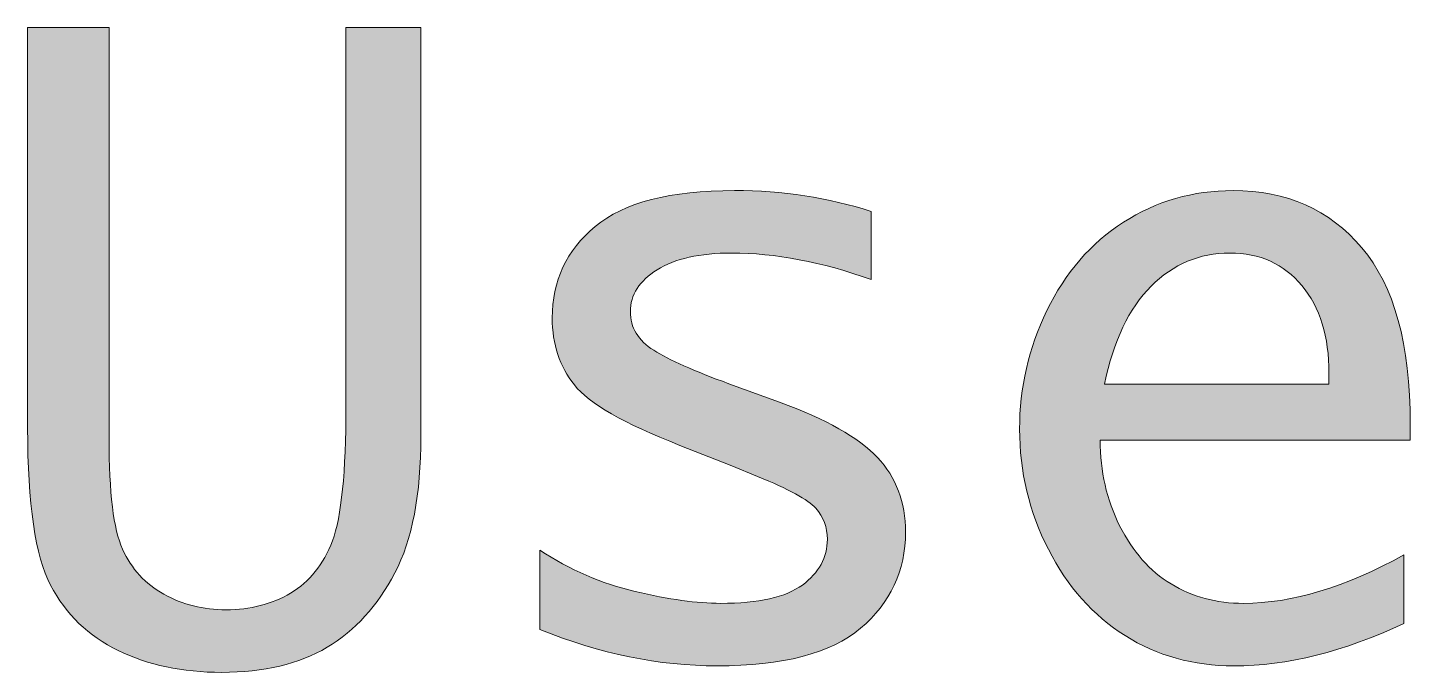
# Model space of a CAD drawing. Header units: inches. Extents: x 44 to 895, y -554 to -47.
# Drawn here: x 133.39 to 154.57, y -57.25 to -47.38 of the extents above; entities that cross this region are included whole.
import ezdxf

# ---------------------------------------------------------------- set-up
doc = ezdxf.new("R2010")
doc.units = ezdxf.units.IN
doc.header["$MEASUREMENT"] = 0
doc.layers.add('Layer 1', color=7, linetype='Continuous')

# ---------------------------------------------------------------- blocks, each defined once
blk = doc.blocks.new('block 12')
at = {"layer": 'Layer 1', "true_color": 0x231f20}
h = blk.add_hatch(color=179, dxfattribs=at)
h.dxf.hatch_style = 2
edge = h.paths.add_edge_path()
edge.add_spline(control_points=[(133.39, -47.384), (133.39, -47.384), (134.637, -47.384), (134.637, -47.384), (134.637, -47.384), (134.637, -53.673), (134.637, -53.673), (134.637, -54.5), (134.706, -55.065), (134.843, -55.367), (134.981, -55.67), (135.193, -55.9), (135.478, -56.058), (135.763, -56.217), (136.081, -56.296), (136.43, -56.296), (136.8, -56.296), (137.129, -56.211), (137.419, -56.04), (137.708, -55.869), (137.922, -55.602), (138.059, -55.238), (138.197, -54.873), (138.266, -54.189), (138.266, -53.186), (138.266, -53.186), (138.266, -47.384), (138.266, -47.384), (138.266, -47.384), (139.414, -47.384), (139.414, -47.384), (139.414, -47.384), (139.414, -53.636), (139.414, -53.636), (139.414, -54.529), (139.281, -55.227), (139.016, -55.731), (138.751, -56.235), (138.405, -56.615), (137.977, -56.87), (137.55, -57.125), (137.011, -57.253), (136.362, -57.253), (135.762, -57.253), (135.234, -57.142), (134.777, -56.919), (134.321, -56.697), (133.976, -56.364), (133.742, -55.92), (133.507, -55.475), (133.39, -54.673), (133.39, -53.513), (133.39, -53.513), (133.39, -47.384), (133.39, -47.384)], knot_values=[0, 0, 0, 0, 1, 1, 1, 2, 2, 2, 3, 3, 3, 4, 4, 4, 5, 5, 5, 6, 6, 6, 7, 7, 7, 8, 8, 8, 9, 9, 9, 10, 10, 10, 11, 11, 11, 12, 12, 12, 13, 13, 13, 14, 14, 14, 15, 15, 15, 16, 16, 16, 17, 17, 17, 18, 18, 18, 18], degree=3, periodic=1)
h = blk.add_hatch(color=179, dxfattribs=at)
h.dxf.hatch_style = 2
edge = h.paths.add_edge_path()
edge.add_spline(control_points=[(141.234, -56.598), (141.234, -56.598), (141.234, -55.383), (141.234, -55.383), (141.695, -55.683), (142.183, -55.894), (142.697, -56.015), (143.211, -56.137), (143.648, -56.197), (144.006, -56.197), (144.586, -56.197), (145.003, -56.104), (145.258, -55.916), (145.513, -55.729), (145.641, -55.496), (145.641, -55.216), (145.641, -55.031), (145.581, -54.873), (145.462, -54.741), (145.343, -54.609), (145.046, -54.447), (144.573, -54.253), (144.573, -54.253), (144.178, -54.093), (144.178, -54.093), (144.178, -54.093), (143.382, -53.778), (143.382, -53.778), (142.526, -53.445), (141.987, -53.136), (141.765, -52.852), (141.539, -52.573), (141.426, -52.231), (141.426, -51.828), (141.426, -51.26), (141.645, -50.793), (142.084, -50.427), (142.523, -50.061), (143.234, -49.878), (144.219, -49.878), (144.956, -49.878), (145.655, -49.985), (146.314, -50.198), (146.314, -50.198), (146.314, -51.241), (146.314, -51.241), (145.555, -50.97), (144.842, -50.834), (144.175, -50.834), (143.688, -50.834), (143.308, -50.92), (143.034, -51.09), (142.76, -51.261), (142.623, -51.474), (142.623, -51.729), (142.623, -51.976), (142.742, -52.173), (142.981, -52.322), (143.216, -52.47), (143.598, -52.64), (144.13, -52.834), (144.13, -52.834), (144.908, -53.118), (144.908, -53.118), (145.621, -53.377), (146.121, -53.659), (146.408, -53.963), (146.695, -54.268), (146.838, -54.648), (146.838, -55.105), (146.838, -55.702), (146.609, -56.192), (146.15, -56.577), (145.691, -56.962), (144.958, -57.154), (143.95, -57.154), (143.069, -57.154), (142.164, -56.969), (141.234, -56.598)], knot_values=[0, 0, 0, 0, 1, 1, 1, 2, 2, 2, 3, 3, 3, 4, 4, 4, 5, 5, 5, 6, 6, 6, 7, 7, 7, 8, 8, 8, 9, 9, 9, 10, 10, 10, 11, 11, 11, 12, 12, 12, 13, 13, 13, 14, 14, 14, 15, 15, 15, 16, 16, 16, 17, 17, 17, 18, 18, 18, 19, 19, 19, 20, 20, 20, 21, 21, 21, 22, 22, 22, 23, 23, 23, 24, 24, 24, 25, 25, 25, 26, 26, 26, 26], degree=3, periodic=1)
h = blk.add_hatch(color=179, dxfattribs=at)
h.dxf.hatch_style = 2
edge = h.paths.add_edge_path()
edge.add_spline(control_points=[(154.473, -56.504), (153.555, -56.937), (152.687, -57.154), (151.868, -57.154), (151.247, -57.154), (150.691, -57), (150.202, -56.691), (149.712, -56.383), (149.32, -55.942), (149.026, -55.369), (148.732, -54.795), (148.585, -54.182), (148.585, -53.528), (148.585, -52.899), (148.725, -52.295), (149.005, -51.715), (149.284, -51.136), (149.675, -50.684), (150.177, -50.362), (150.679, -50.039), (151.239, -49.878), (151.856, -49.878), (152.675, -49.878), (153.332, -50.169), (153.828, -50.753), (154.323, -51.336), (154.571, -52.236), (154.571, -53.451), (154.571, -53.451), (154.571, -53.698), (154.571, -53.698), (154.571, -53.698), (149.819, -53.698), (149.819, -53.698), (149.819, -54.176), (149.919, -54.614), (150.118, -55.009), (150.318, -55.405), (150.58, -55.702), (150.905, -55.9), (151.23, -56.098), (151.601, -56.197), (152.016, -56.197), (152.757, -56.197), (153.576, -55.95), (154.473, -55.455), (154.473, -55.455), (154.473, -56.504), (154.473, -56.504)], knot_values=[0, 0, 0, 0, 1, 1, 1, 2, 2, 2, 3, 3, 3, 4, 4, 4, 5, 5, 5, 6, 6, 6, 7, 7, 7, 8, 8, 8, 9, 9, 9, 10, 10, 10, 11, 11, 11, 12, 12, 12, 13, 13, 13, 14, 14, 14, 15, 15, 15, 16, 16, 16, 16], degree=3, periodic=1)
edge = h.paths.add_edge_path()
edge.add_spline(control_points=[(149.887, -52.84), (149.887, -52.84), (153.325, -52.84), (153.325, -52.84), (153.325, -52.84), (153.325, -52.674), (153.325, -52.674), (153.325, -52.112), (153.187, -51.665), (152.911, -51.333), (152.635, -51), (152.267, -50.834), (151.806, -50.834), (151.341, -50.834), (150.939, -51.003), (150.6, -51.342), (150.26, -51.68), (150.023, -52.18), (149.887, -52.84)], knot_values=[0, 0, 0, 0, 1, 1, 1, 2, 2, 2, 3, 3, 3, 4, 4, 4, 5, 5, 5, 6, 6, 6, 6], degree=3, periodic=1)
at = {"layer": 'Layer 1', "lineweight": 0}
for points, knots in [([(133.39, -47.384), (133.39, -47.384), (134.637, -47.384), (134.637, -47.384), (134.637, -47.384), (134.637, -53.673), (134.637, -53.673), (134.637, -54.5), (134.706, -55.065), (134.843, -55.367), (134.981, -55.67), (135.193, -55.9), (135.478, -56.058), (135.763, -56.217), (136.081, -56.296), (136.43, -56.296), (136.8, -56.296), (137.129, -56.211), (137.419, -56.04), (137.708, -55.869), (137.922, -55.602), (138.059, -55.238), (138.197, -54.873), (138.266, -54.189), (138.266, -53.186), (138.266, -53.186), (138.266, -47.384), (138.266, -47.384), (138.266, -47.384), (139.414, -47.384), (139.414, -47.384), (139.414, -47.384), (139.414, -53.636), (139.414, -53.636), (139.414, -54.529), (139.281, -55.227), (139.016, -55.731), (138.751, -56.235), (138.405, -56.615), (137.977, -56.87), (137.55, -57.125), (137.011, -57.253), (136.362, -57.253), (135.762, -57.253), (135.234, -57.142), (134.777, -56.919), (134.321, -56.697), (133.976, -56.364), (133.742, -55.92), (133.507, -55.475), (133.39, -54.673), (133.39, -53.513), (133.39, -53.513), (133.39, -47.384), (133.39, -47.384)], [0, 0, 0, 0, 1, 1, 1, 2, 2, 2, 3, 3, 3, 4, 4, 4, 5, 5, 5, 6, 6, 6, 7, 7, 7, 8, 8, 8, 9, 9, 9, 10, 10, 10, 11, 11, 11, 12, 12, 12, 13, 13, 13, 14, 14, 14, 15, 15, 15, 16, 16, 16, 17, 17, 17, 18, 18, 18, 18]), ([(141.234, -56.598), (141.234, -56.598), (141.234, -55.383), (141.234, -55.383), (141.695, -55.683), (142.183, -55.894), (142.697, -56.015), (143.211, -56.137), (143.648, -56.197), (144.006, -56.197), (144.586, -56.197), (145.003, -56.104), (145.258, -55.916), (145.513, -55.729), (145.641, -55.496), (145.641, -55.216), (145.641, -55.031), (145.581, -54.873), (145.462, -54.741), (145.343, -54.609), (145.046, -54.447), (144.573, -54.253), (144.573, -54.253), (144.178, -54.093), (144.178, -54.093), (144.178, -54.093), (143.382, -53.778), (143.382, -53.778), (142.526, -53.445), (141.987, -53.136), (141.765, -52.852), (141.539, -52.573), (141.426, -52.231), (141.426, -51.828), (141.426, -51.26), (141.645, -50.793), (142.084, -50.427), (142.523, -50.061), (143.234, -49.878), (144.219, -49.878), (144.956, -49.878), (145.655, -49.985), (146.314, -50.198), (146.314, -50.198), (146.314, -51.241), (146.314, -51.241), (145.555, -50.97), (144.842, -50.834), (144.175, -50.834), (143.688, -50.834), (143.308, -50.92), (143.034, -51.09), (142.76, -51.261), (142.623, -51.474), (142.623, -51.729), (142.623, -51.976), (142.742, -52.173), (142.981, -52.322), (143.216, -52.47), (143.598, -52.64), (144.13, -52.834), (144.13, -52.834), (144.908, -53.118), (144.908, -53.118), (145.621, -53.377), (146.121, -53.659), (146.408, -53.963), (146.695, -54.268), (146.838, -54.648), (146.838, -55.105), (146.838, -55.702), (146.609, -56.192), (146.15, -56.577), (145.691, -56.962), (144.958, -57.154), (143.95, -57.154), (143.069, -57.154), (142.164, -56.969), (141.234, -56.598)], [0, 0, 0, 0, 1, 1, 1, 2, 2, 2, 3, 3, 3, 4, 4, 4, 5, 5, 5, 6, 6, 6, 7, 7, 7, 8, 8, 8, 9, 9, 9, 10, 10, 10, 11, 11, 11, 12, 12, 12, 13, 13, 13, 14, 14, 14, 15, 15, 15, 16, 16, 16, 17, 17, 17, 18, 18, 18, 19, 19, 19, 20, 20, 20, 21, 21, 21, 22, 22, 22, 23, 23, 23, 24, 24, 24, 25, 25, 25, 26, 26, 26, 26]), ([(154.473, -56.504), (153.555, -56.937), (152.687, -57.154), (151.868, -57.154), (151.247, -57.154), (150.691, -57), (150.202, -56.691), (149.712, -56.383), (149.32, -55.942), (149.026, -55.369), (148.732, -54.795), (148.585, -54.182), (148.585, -53.528), (148.585, -52.899), (148.725, -52.295), (149.005, -51.715), (149.284, -51.136), (149.675, -50.684), (150.177, -50.362), (150.679, -50.039), (151.239, -49.878), (151.856, -49.878), (152.675, -49.878), (153.332, -50.169), (153.828, -50.753), (154.323, -51.336), (154.571, -52.236), (154.571, -53.451), (154.571, -53.451), (154.571, -53.698), (154.571, -53.698), (154.571, -53.698), (149.819, -53.698), (149.819, -53.698), (149.819, -54.176), (149.919, -54.614), (150.118, -55.009), (150.318, -55.405), (150.58, -55.702), (150.905, -55.9), (151.23, -56.098), (151.601, -56.197), (152.016, -56.197), (152.757, -56.197), (153.576, -55.95), (154.473, -55.455), (154.473, -55.455), (154.473, -56.504), (154.473, -56.504)], [0, 0, 0, 0, 1, 1, 1, 2, 2, 2, 3, 3, 3, 4, 4, 4, 5, 5, 5, 6, 6, 6, 7, 7, 7, 8, 8, 8, 9, 9, 9, 10, 10, 10, 11, 11, 11, 12, 12, 12, 13, 13, 13, 14, 14, 14, 15, 15, 15, 16, 16, 16, 16]), ([(149.887, -52.84), (149.887, -52.84), (153.325, -52.84), (153.325, -52.84), (153.325, -52.84), (153.325, -52.674), (153.325, -52.674), (153.325, -52.112), (153.187, -51.665), (152.911, -51.333), (152.635, -51), (152.267, -50.834), (151.806, -50.834), (151.341, -50.834), (150.939, -51.003), (150.6, -51.342), (150.26, -51.68), (150.023, -52.18), (149.887, -52.84)], [0, 0, 0, 0, 1, 1, 1, 2, 2, 2, 3, 3, 3, 4, 4, 4, 5, 5, 5, 6, 6, 6, 6])]:
    blk.add_open_spline(points, degree=3, knots=knots, dxfattribs=at)

msp = doc.modelspace()

# ---------------------------------------------------------------- block references
at = {"layer": 'Layer 1'}
msp.add_blockref('block 12', (0, 0), dxfattribs=at)

doc.saveas('drawing.dxf')
